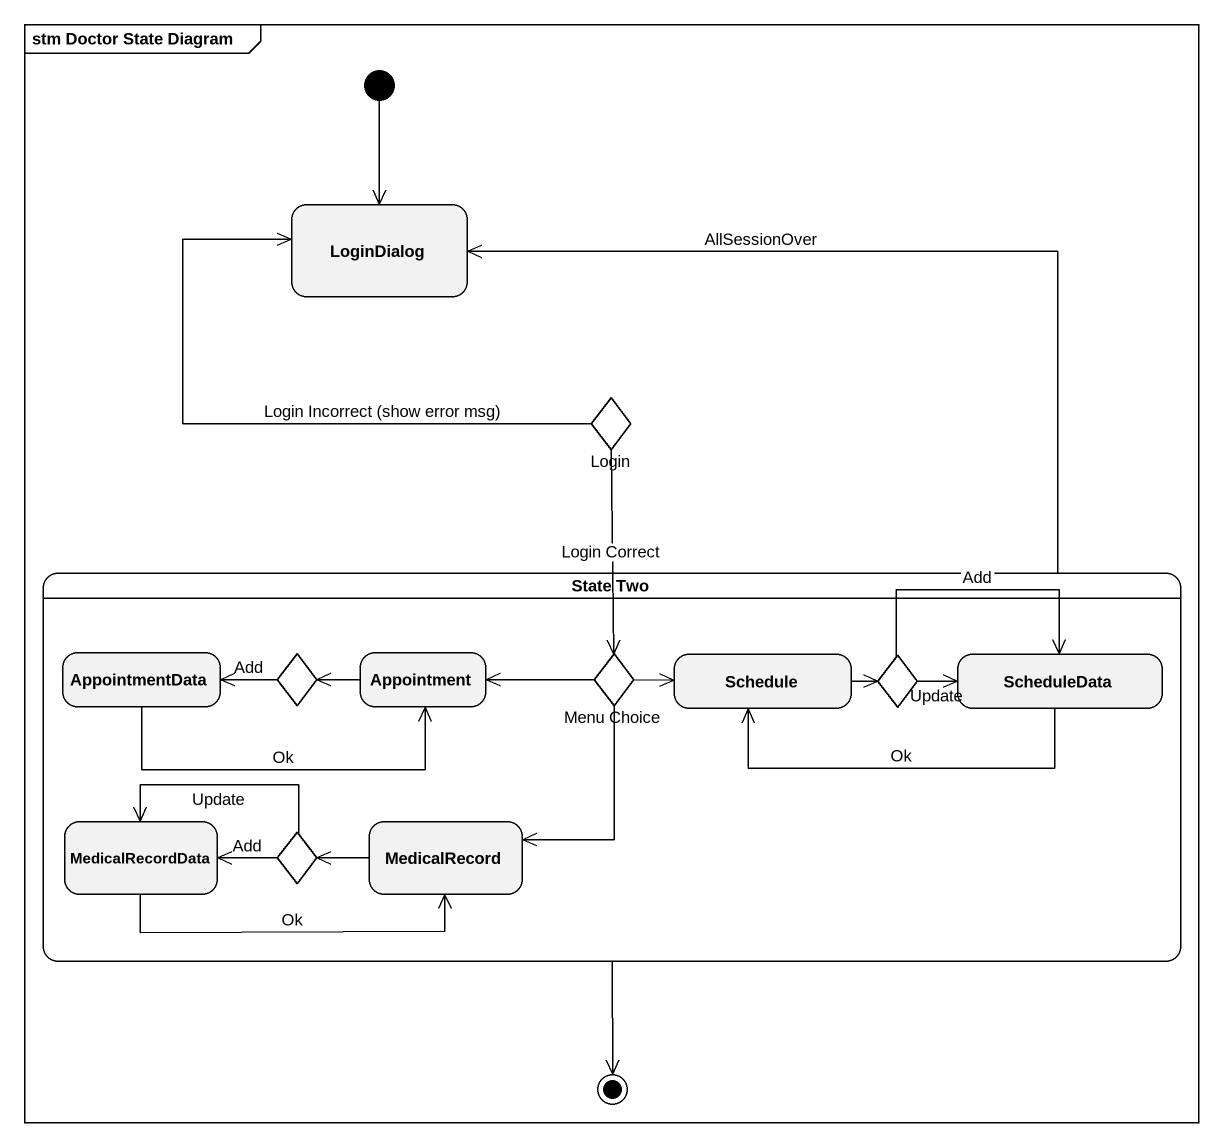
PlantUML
@startuml
mainframe stm Doctor State Diagram
hide empty description
state LoginDialog
state Login <<choice>>
state "State Two" as State_Two {
  state AppointmentData
  state choice1 <<choice>>
  state Appointment
  state "Menu Choice" as Menu_Choice <<choice>>
  state Schedule
  state choice2 <<choice>>
  state ScheduleData
  state MedicalRecordData
  state choice3 <<choice>>
  state MedicalRecord
}
[*] --> LoginDialog
Login -up-> LoginDialog : Login Incorrect (show error msg)
Login --> Menu_Choice : Login Correct
State_Two -up-> LoginDialog : AllSessionOver
AppointmentData -right-> Appointment : Ok
choice1 -left-> AppointmentData : Add
Appointment -left-> choice1
Menu_Choice -left-> Appointment
Menu_Choice -right-> Schedule
Menu_Choice --> MedicalRecord
Schedule -right-> choice2
choice2 -right-> ScheduleData : Update
choice2 -right-> ScheduleData : Add
ScheduleData -left-> Schedule : Ok
MedicalRecordData -right-> MedicalRecord : Ok
choice3 -left-> MedicalRecordData : Add
choice3 -left-> MedicalRecordData : Update
MedicalRecord -left-> choice3
State_Two --> [*]
@enduml
